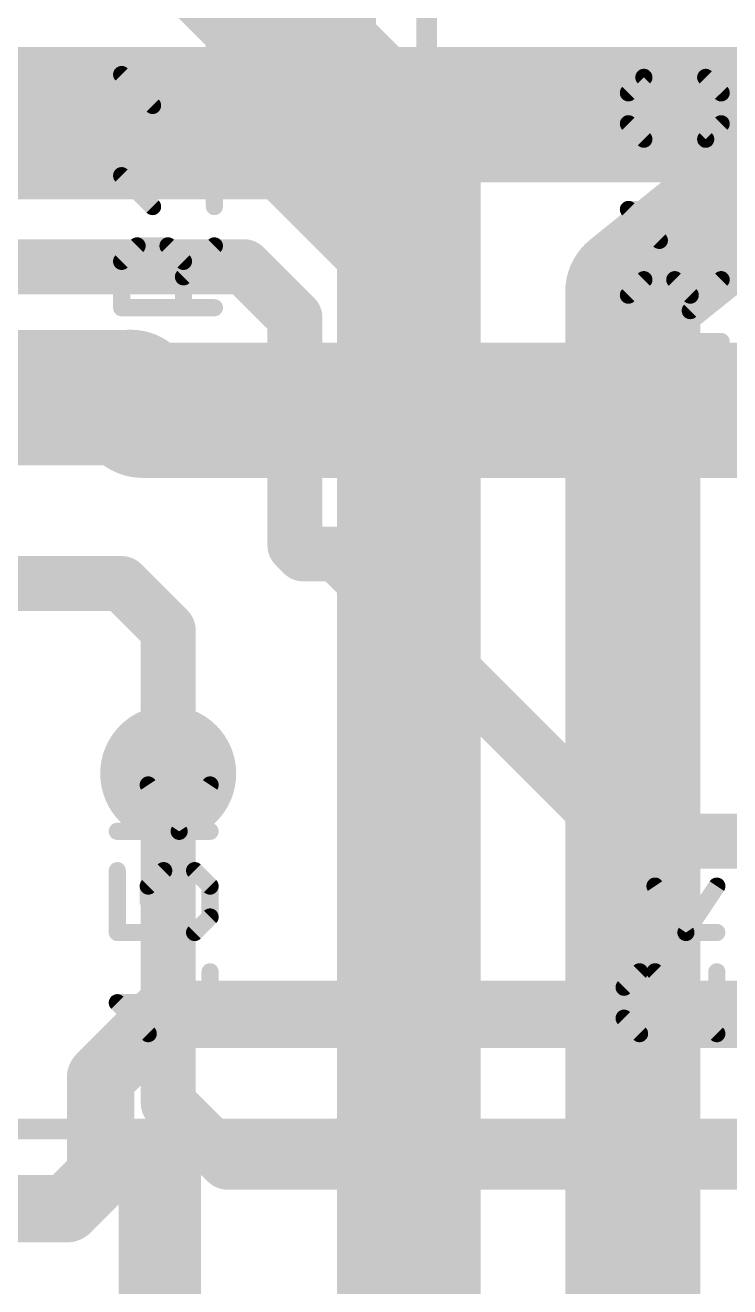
# Model space of a CAD drawing. Header units: inches. Extents: x -5 to 142, y -3 to 122.
# Drawn here: x 79.5 to 84.72, y 67.02 to 76.35 of the extents above; entities that cross this region are included whole.
import ezdxf

# ---------------------------------------------------------------- set-up
doc = ezdxf.new("R2010")
doc.units = ezdxf.units.IN
doc.header["$MEASUREMENT"] = 0
for name, color, linetype in [('1', 22, 'Continuous'), ('15', 22, 'Continuous'), ('16', 175, 'Continuous'), ('18', 82, 'Continuous'), ('2', 175, 'Continuous'), ('21', 253, 'Continuous'), ('25', 253, 'Continuous'), ('27', 253, 'Continuous'), ('51', 253, 'Continuous')]:
    doc.layers.add(name, color=color, linetype=linetype)

# ---------------------------------------------------------------- blocks, each defined once
blk = doc.blocks.new('RECT')
blk.add_solid([(-0.5, -0.5), (0.5, -0.5), (-0.5, 0.5), (0.5, 0.5)])
blk = doc.blocks.new('ROUNDV')
at = {"const_width": 0.5}
blk.add_lwpolyline([(0, -0.25, 1), (0, 0.25, 1), (0, -0.25)], format="xyb", dxfattribs=at)

msp = doc.modelspace()

# ---------------------------------------------------------------- linework, layer by layer
at = {"layer": '1'}
for points, const_width in [([(81.5, 75.5625), (77.75, 75.5625)], 1), ([(82.3125, 74.75), (81.5, 75.5625)], 1), ([(82.3125, 65.125), (82.3125, 74.75)], 1), ([(80.2812, 73.5938), (67.1562, 73.5938)], 1), ([(68.7812, 72.2188), (80.2188, 72.2188)], 0.4064), ([(80.2188, 72.2188), (80.5625, 71.875)], 0.4064), ([(80.5625, 71.875), (80.5625, 70.8125)], 0.4064)]:
    msp.add_lwpolyline(points, dxfattribs=dict(at, const_width=const_width))
for points, const_width in [([(81.6768, 75.7393, 1), (81.3232, 75.3857)], 0.5), ([(81.5, 75.3125, 1), (81.5, 75.8125)], 0.5), ([(82.5625, 74.75, 1), (82.0625, 74.75)], 0.5), ([(82.1357, 74.5732, 1), (82.4893, 74.9268)], 0.5), ([(80.2812, 73.3438, 1), (80.2812, 73.8438)], 0.5), ([(80.2906, 72.2906, 1), (80.1469, 72.1469)], 0.2032), ([(80.2188, 72.1172, 1), (80.2188, 72.3203)], 0.2032), ([(80.6641, 71.875, 1), (80.4609, 71.875)], 0.2032), ([(80.4907, 71.8032, 1), (80.6343, 71.9468)], 0.2032), ([(80.4609, 70.8125, 1), (80.6641, 70.8125)], 0.2032)]:
    msp.add_lwpolyline(points, format="xyb", dxfattribs=dict(at, const_width=const_width))
at = {"layer": '15'}
for points, const_width in [([(70.6875, 75.6875), (112.1875, 75.6875)], 1), ([(81.125, 74.5625), (69.25, 74.5625)], 0.4064), ([(81.5, 74.1875), (81.125, 74.5625)], 0.4064), ([(81.5, 72.5), (81.5, 74.1875)], 0.4064), ([(81.5625, 72.4375), (81.5, 72.5)], 0.4064), ([(81.8125, 72.4375), (81.5625, 72.4375)], 0.4064), ([(83.9375, 70.3125), (81.8125, 72.4375)], 0.4064), ([(80.5625, 70.8125), (80.5625, 68.375)], 0.4064), ([(88.9375, 70.3125), (83.9375, 70.3125)], 0.4064), ([(80.5625, 68.375), (81, 67.9375)], 0.4064), ([(81, 67.9375), (94.5938, 67.9375)], 0.4064)]:
    msp.add_lwpolyline(points, dxfattribs=dict(at, const_width=const_width))
at = {"layer": '15', "const_width": 0.2032}
for points in [[(81.1968, 74.6343, 1), (81.0532, 74.4907)], [(81.125, 74.4609, 1), (81.125, 74.6641)], [(81.6016, 74.1875, 1), (81.3984, 74.1875)], [(81.4282, 74.1157, 1), (81.5718, 74.2593)], [(81.5718, 72.5718, 1), (81.4282, 72.4282)], [(81.5625, 72.5391, 1), (81.5625, 72.3359)], [(81.8843, 72.5093, 1), (81.7407, 72.3657)], [(81.8125, 72.3359, 1), (81.8125, 72.5391)], [(81.3984, 72.5, 1), (81.6016, 72.5)], [(81.4907, 72.3657, 1), (81.6343, 72.5093)], [(80.6641, 70.8125, 1), (80.4609, 70.8125)], [(83.9375, 70.4141, 1), (83.9375, 70.2109)], [(83.8657, 70.2407, 1), (84.0093, 70.3843)], [(80.6343, 68.4468, 1), (80.4907, 68.3032)], [(80.4609, 68.375, 1), (80.6641, 68.375)], [(81, 68.0391, 1), (81, 67.8359)], [(80.9282, 67.8657, 1), (81.0718, 68.0093)]]:
    msp.add_lwpolyline(points, format="xyb", dxfattribs=at)
at = {"layer": '16'}
for points, const_width in [([(86.3438, 75.7812), (72.2188, 75.7812)], 0.4064), ([(80.375, 73.5), (80.2812, 73.5938)], 1), ([(85.625, 73.5), (80.375, 73.5)], 1), ([(80.5312, 69.0312), (80.0625, 68.5625)], 0.5), ([(87.5938, 69.0312), (80.5312, 69.0312)], 0.5), ([(80.0625, 68.5625), (80.0625, 67.8438)], 0.5), ([(80.0625, 67.8438), (79.8125, 67.5938)], 0.5), ([(79.8125, 67.5938), (77.625, 67.5938)], 0.5)]:
    msp.add_lwpolyline(points, dxfattribs=dict(at, const_width=const_width))
for points, const_width in [([(80.458, 73.7705, 1), (80.1045, 73.417)], 0.5), ([(80.375, 73.75, 1), (80.375, 73.25)], 0.5), ([(80.1982, 73.3232, 1), (80.5518, 73.6768)], 0.5), ([(80.5312, 69.1562, 1), (80.5312, 68.9062)], 0.25), ([(80.6196, 68.9429, 1), (80.4429, 69.1196)], 0.25), ([(80.1875, 68.5625, 1), (79.9375, 68.5625)], 0.25), ([(79.9741, 68.6509, 1), (80.1509, 68.4741)], 0.25), ([(80.1509, 67.7554, 1), (79.9741, 67.9321)], 0.25), ([(79.9375, 67.8438, 1), (80.1875, 67.8438)], 0.25), ([(79.7241, 67.6821, 1), (79.9009, 67.5054)], 0.25), ([(79.8125, 67.4688, 1), (79.8125, 67.7188)], 0.25)]:
    msp.add_lwpolyline(points, format="xyb", dxfattribs=dict(at, const_width=const_width))
at = {"layer": '2', "const_width": 1}
for points in [[(82.375, 75.375), (80.5, 77.25)], [(82.375, 64.8125), (82.375, 75.375)], [(84, 74.375), (85.125, 75.2812)], [(85.125, 75.2812), (102.25, 75.2812)], [(84, 66.15), (84, 74.375)]]:
    msp.add_lwpolyline(points, dxfattribs=at)
at = {"layer": '2', "const_width": 0.5}
for points in [[(82.625, 75.375, 1), (82.125, 75.375)], [(82.1982, 75.1982, 1), (82.5518, 75.5518)], [(85.125, 75.5312, 1), (85.125, 75.0312)], [(84.25, 74.375, 1), (83.75, 74.375)], [(83.8432, 74.5697, 1), (84.1568, 74.1803)]]:
    msp.add_lwpolyline(points, format="xyb", dxfattribs=at)
at = {"layer": '21', "const_width": 0.1524}
for points in [[(82.024, 76.564), (82.024, 75.929)], [(82.476, 76.564), (82.476, 75.929)], [(81.897, 75.802), (82.024, 75.929)], [(82.603, 75.802), (82.476, 75.929)], [(81.897, 69.198), (81.897, 75.802)], [(82.603, 75.802), (82.603, 69.198)], [(81.897, 69.198), (82.024, 69.071)], [(82.603, 69.198), (82.476, 69.071)], [(82.024, 68.436), (82.024, 69.071)], [(82.476, 68.436), (82.476, 69.071)], [(79.23, 68.182), (81.77, 68.182)], [(85.27, 68.182), (82.73, 68.182)]]:
    msp.add_lwpolyline(points, dxfattribs=at)
at = {"layer": '21'}
for points, const_width in [([(82.0509, 75.9021, 1), (81.9971, 75.9559)], 0.0762), ([(82.5029, 75.9559, 1), (82.4491, 75.9021)], 0.0762), ([(81.9859, 75.929, 1), (82.0621, 75.929)], 0.0762), ([(82.4379, 75.929, 1), (82.5141, 75.929)], 0.0762), ([(81.9351, 75.802, 1), (81.8589, 75.802)], 0.0762), ([(81.8701, 75.8289, 1), (81.9239, 75.7751)], 0.0762), ([(82.6411, 75.802, 1), (82.5649, 75.802)], 0.0762), ([(82.5761, 75.7751, 1), (82.6299, 75.8289)], 0.0762), ([(81.9239, 69.2249, 1), (81.8701, 69.1711)], 0.0762), ([(82.6299, 69.1711, 1), (82.5761, 69.2249)], 0.0762), ([(81.8589, 69.198, 1), (81.9351, 69.198)], 0.0762), ([(82.5649, 69.198, 1), (82.6411, 69.198)], 0.0762), ([(82.0621, 69.071, 1), (81.9859, 69.071)], 0.0762), ([(81.9971, 69.0441, 1), (82.0509, 69.0979)], 0.0762), ([(82.5141, 69.071, 1), (82.4379, 69.071)], 0.0762), ([(82.4491, 69.0979, 1), (82.5029, 69.0441)], 0.0762), ([(81.77, 68.182, 0.4142), (82.024, 68.436)], 0.1524), ([(82.0621, 68.436, 1), (81.9859, 68.436)], 0.0762), ([(82.476, 68.436, 0.4142), (82.73, 68.182)], 0.1524), ([(82.5141, 68.436, 1), (82.4379, 68.436)], 0.0762), ([(81.9859, 68.436, 1), (82.0621, 68.436)], 0.0762), ([(82.4379, 68.436, 1), (82.5141, 68.436)], 0.0762), ([(81.77, 68.2201, 1), (81.77, 68.1439)], 0.0762), ([(81.77, 68.1439, 1), (81.77, 68.2201)], 0.0762), ([(82.73, 68.2201, 1), (82.73, 68.1439)], 0.0762), ([(82.73, 68.1439, 1), (82.73, 68.2201)], 0.0762)]:
    msp.add_lwpolyline(points, format="xyb", dxfattribs=dict(at, const_width=const_width))
at = {"layer": '25', "const_width": 0.127}
for points in [[(80.9043, 75.7561), (80.9043, 76.2137)], [(80.4467, 75.7561), (80.2179, 75.9849)], [(80.2179, 75.9849), (80.9043, 75.9849)], [(83.9679, 75.8493), (84.0823, 75.9637)], [(84.0823, 75.9637), (84.5399, 75.9637)], [(84.5399, 75.5061), (84.0823, 75.9637)], [(84.5399, 75.9637), (84.6543, 75.8493)], [(83.9679, 75.6205), (83.9679, 75.8493)], [(84.6543, 75.8493), (84.6543, 75.6205)], [(84.0823, 75.5061), (83.9679, 75.6205)], [(84.6543, 75.6205), (84.5399, 75.5061)], [(80.9043, 75.0077), (80.9043, 75.4653)], [(84.5399, 75.5061), (84.0823, 75.5061)], [(80.4467, 75.0077), (80.2179, 75.2365)], [(80.2179, 75.2365), (80.9043, 75.2365)], [(84.6543, 74.7577), (84.6543, 75.2153)], [(84.1967, 74.7577), (83.9679, 74.9865)], [(83.9679, 74.9865), (84.6543, 74.9865)], [(80.2179, 74.6024), (80.3323, 74.7168)], [(80.3323, 74.7168), (80.5611, 74.7168)], [(80.5611, 74.7168), (80.6755, 74.6024)], [(80.6755, 74.488), (80.9043, 74.7168)], [(80.2179, 74.2593), (80.2179, 74.6024)], [(80.6755, 74.6024), (80.6755, 74.2593)], [(83.9679, 74.3524), (84.0823, 74.4668)], [(84.0823, 74.4668), (84.3111, 74.4668)], [(84.3111, 74.4668), (84.4255, 74.3524)], [(84.4255, 74.238), (84.6543, 74.4668)], [(83.9679, 74.0093), (83.9679, 74.3524)], [(84.4255, 74.3524), (84.4255, 74.0093)], [(80.9043, 74.2593), (80.2179, 74.2593)], [(84.6543, 74.0093), (83.9679, 74.0093)]]:
    msp.add_lwpolyline(points, dxfattribs=at)
at = {"layer": '25', "const_width": 0.0635}
for points in [[(80.9361, 76.2137, 1), (80.8726, 76.2137)], [(80.2179, 76.0166, 1), (80.2179, 75.9531)], [(80.2404, 76.0073, 1), (80.1955, 75.9624)], [(80.9043, 75.9531, 1), (80.9043, 76.0166)], [(84.0823, 75.9954, 1), (84.0823, 75.9319)], [(84.1048, 75.9861, 1), (84.0599, 75.9412)], [(84.1048, 75.9412, 1), (84.0599, 75.9861)], [(84.5624, 75.9861, 1), (84.5175, 75.9412)], [(84.5399, 75.9319, 1), (84.5399, 75.9954)], [(83.9997, 75.8493, 1), (83.9362, 75.8493)], [(83.9455, 75.8717, 1), (83.9904, 75.8268)], [(84.6861, 75.8493, 1), (84.6226, 75.8493)], [(84.6318, 75.8268, 1), (84.6768, 75.8717)], [(80.4243, 75.7336, 1), (80.4692, 75.7785)], [(80.8726, 75.7561, 1), (80.9361, 75.7561)], [(83.9362, 75.6205, 1), (83.9997, 75.6205)], [(83.9904, 75.6429, 1), (83.9455, 75.598)], [(84.6226, 75.6205, 1), (84.6861, 75.6205)], [(84.6768, 75.598, 1), (84.6318, 75.6429)], [(80.9361, 75.4653, 1), (80.8726, 75.4653)], [(84.0823, 75.5378, 1), (84.0823, 75.4743)], [(84.0599, 75.4836, 1), (84.1048, 75.5285)], [(84.5175, 75.5285, 1), (84.5624, 75.4836)], [(84.5175, 75.4836, 1), (84.5624, 75.5285)], [(84.5399, 75.4743, 1), (84.5399, 75.5378)], [(80.2179, 75.2682, 1), (80.2179, 75.2047)], [(80.2404, 75.2589, 1), (80.1955, 75.214)], [(80.9043, 75.2047, 1), (80.9043, 75.2682)], [(84.6861, 75.2153, 1), (84.6226, 75.2153)], [(80.4243, 74.9852, 1), (80.4692, 75.0301)], [(83.9679, 75.0182, 1), (83.9679, 74.9547)], [(83.9904, 75.0089, 1), (83.9455, 74.964)], [(84.6543, 74.9547, 1), (84.6543, 75.0182)], [(80.8726, 75.0077, 1), (80.9361, 75.0077)], [(80.3323, 74.7486, 1), (80.3323, 74.6851)], [(80.3548, 74.6944, 1), (80.3099, 74.7393)], [(80.5836, 74.7393, 1), (80.5387, 74.6944)], [(80.5611, 74.6851, 1), (80.5611, 74.7486)], [(80.9268, 74.6944, 1), (80.8818, 74.7393)], [(84.1743, 74.7352, 1), (84.2192, 74.7801)], [(84.6226, 74.7577, 1), (84.6861, 74.7577)], [(80.2497, 74.6024, 1), (80.1862, 74.6024)], [(80.1955, 74.6249, 1), (80.2404, 74.58)], [(80.7073, 74.6024, 1), (80.6438, 74.6024)], [(80.6531, 74.58, 1), (80.698, 74.6249)], [(80.6531, 74.5105, 1), (80.698, 74.4656)], [(84.0823, 74.4986, 1), (84.0823, 74.4351)], [(84.1048, 74.4444, 1), (84.0599, 74.4893)], [(84.3336, 74.4893, 1), (84.2887, 74.4444)], [(84.3111, 74.4351, 1), (84.3111, 74.4986)], [(84.6768, 74.4444, 1), (84.6318, 74.4893)], [(83.9997, 74.3524, 1), (83.9362, 74.3524)], [(83.9455, 74.3749, 1), (83.9904, 74.33)], [(84.4573, 74.3524, 1), (84.3938, 74.3524)], [(84.4031, 74.33, 1), (84.448, 74.3749)], [(80.2179, 74.291, 1), (80.2179, 74.2275)], [(80.9043, 74.2275, 1), (80.9043, 74.291)], [(80.1862, 74.2593, 1), (80.2497, 74.2593)], [(80.6438, 74.2593, 1), (80.7073, 74.2593)], [(84.4031, 74.2605, 1), (84.448, 74.2156)], [(83.9679, 74.041, 1), (83.9679, 73.9775)], [(83.9362, 74.0093, 1), (83.9997, 74.0093)], [(84.3938, 74.0093, 1), (84.4573, 74.0093)], [(84.6543, 73.9775, 1), (84.6543, 74.041)]]:
    msp.add_lwpolyline(points, format="xyb", dxfattribs=at)
at = {"layer": '27', "const_width": 0.127}
for points in [[(80.6435, 70.3853), (80.4147, 70.7285)], [(80.8723, 70.7285), (80.6435, 70.3853)], [(80.8723, 70.3853), (80.1859, 70.3853)], [(80.1859, 70.0945), (80.1859, 69.6369)], [(80.4147, 69.9801), (80.5291, 70.0945)], [(80.5291, 70.0945), (80.7579, 70.0945)], [(80.7579, 70.0945), (80.8723, 69.9801)], [(80.4147, 69.8657), (80.4147, 69.9801)], [(80.8723, 69.9801), (80.8723, 69.7513)], [(84.3935, 69.6369), (84.1647, 69.9801)], [(84.6223, 69.9801), (84.3935, 69.6369)], [(80.5291, 69.6369), (80.4147, 69.8657)], [(80.8723, 69.7513), (80.7579, 69.6369)], [(80.1859, 69.6369), (80.5291, 69.6369)], [(84.6223, 69.6369), (83.9359, 69.6369)], [(80.8723, 68.8885), (80.8723, 69.3461)], [(84.0503, 69.3461), (83.9359, 69.2317)], [(84.1647, 69.3461), (84.0503, 69.3461)], [(84.6223, 68.8885), (84.1647, 69.3461)], [(84.6223, 69.3461), (84.6223, 68.8885)], [(83.9359, 69.2317), (83.9359, 69.0029)], [(80.4147, 68.8885), (80.1859, 69.1173)], [(80.1859, 69.1173), (80.8723, 69.1173)], [(83.9359, 69.0029), (84.0503, 68.8885)]]:
    msp.add_lwpolyline(points, dxfattribs=at)
at = {"layer": '27', "const_width": 0.0635}
for points in [[(80.4411, 70.7461, 1), (80.3883, 70.7109)], [(80.8987, 70.7109, 1), (80.8459, 70.7461)], [(80.1859, 70.4171, 1), (80.1859, 70.3536)], [(80.6171, 70.4029, 1), (80.6699, 70.3677)], [(80.6171, 70.3677, 1), (80.6699, 70.4029)], [(80.8723, 70.3536, 1), (80.8723, 70.4171)], [(80.2177, 70.0945, 1), (80.1542, 70.0945)], [(80.5291, 70.1263, 1), (80.5291, 70.0628)], [(80.5516, 70.0721, 1), (80.5067, 70.117)], [(80.7804, 70.117, 1), (80.7355, 70.0721)], [(80.7579, 70.0628, 1), (80.7579, 70.1263)], [(80.4465, 69.9801, 1), (80.383, 69.9801)], [(80.3923, 70.0026, 1), (80.4372, 69.9577)], [(80.9041, 69.9801, 1), (80.8406, 69.9801)], [(80.8498, 69.9577, 1), (80.8948, 70.0026)], [(84.1911, 69.9977, 1), (84.1383, 69.9625)], [(84.6487, 69.9625, 1), (84.5959, 69.9977)], [(80.4431, 69.8799, 1), (80.3863, 69.8515)], [(80.383, 69.8657, 1), (80.4465, 69.8657)], [(80.8406, 69.7513, 1), (80.9041, 69.7513)], [(80.8948, 69.7289, 1), (80.8498, 69.7738)], [(80.1859, 69.6687, 1), (80.1859, 69.6052)], [(80.1542, 69.6369, 1), (80.2177, 69.6369)], [(80.5007, 69.6227, 1), (80.5575, 69.6511)], [(80.5291, 69.6052, 1), (80.5291, 69.6687)], [(80.7355, 69.6594, 1), (80.7804, 69.6145)], [(83.9359, 69.6687, 1), (83.9359, 69.6052)], [(84.3671, 69.6545, 1), (84.4199, 69.6193)], [(84.3671, 69.6193, 1), (84.4199, 69.6545)], [(84.6223, 69.6052, 1), (84.6223, 69.6687)], [(80.9041, 69.3461, 1), (80.8406, 69.3461)], [(84.0503, 69.3778, 1), (84.0503, 69.3143)], [(84.0728, 69.3236, 1), (84.0279, 69.3685)], [(84.1872, 69.3685, 1), (84.1423, 69.3236)], [(84.1647, 69.3143, 1), (84.1647, 69.3778)], [(84.6541, 69.3461, 1), (84.5906, 69.3461)], [(83.9677, 69.2317, 1), (83.9042, 69.2317)], [(83.9135, 69.2541, 1), (83.9584, 69.2092)], [(80.1859, 69.149, 1), (80.1859, 69.0855)], [(80.2084, 69.1397, 1), (80.1635, 69.0948)], [(80.8723, 69.0855, 1), (80.8723, 69.149)], [(83.9042, 69.0029, 1), (83.9677, 69.0029)], [(83.9584, 69.0253, 1), (83.9135, 68.9804)], [(80.3923, 68.866, 1), (80.4372, 68.911)], [(80.8406, 68.8885, 1), (80.9041, 68.8885)], [(84.0279, 68.866, 1), (84.0728, 68.911)], [(84.5906, 68.8885, 1), (84.6541, 68.8885)], [(84.5998, 68.866, 1), (84.6448, 68.911)]]:
    msp.add_lwpolyline(points, format="xyb", dxfattribs=at)
at = {"layer": '51', "const_width": 0.6096}
for points in [[(80.5, 66.15), (80.5, 67.42)], [(84, 66.15), (84, 67.42)]]:
    msp.add_lwpolyline(points, dxfattribs=at)
at = {"layer": '51', "const_width": 0.3048}
for points in [[(80.6524, 67.42, 1), (80.3476, 67.42)], [(84.1524, 67.42, 1), (83.8476, 67.42)]]:
    msp.add_lwpolyline(points, format="xyb", dxfattribs=at)

# ---------------------------------------------------------------- block references
at = {"layer": '18'}
for p, xscale, yscale in [((80.2812, 73.5938), 1.0064, 1.0064), ((80.2812, 73.5938), 1.0064, 1.0064), ((80.2812, 73.5938), 0.9048, 0.9048), ((80.2812, 73.5938), 0.9048, 0.9048), ((80.5625, 70.8125), 1.0064, 1.0064), ((80.5625, 70.8125), 1.0064, 1.0064), ((80.5625, 70.8125), 0.9048, 0.9048), ((80.5625, 70.8125), 0.9048, 0.9048)]:
    msp.add_blockref('ROUNDV', p, dxfattribs=dict(at, xscale=xscale, yscale=yscale))
at = {"layer": '21', "xscale": 0.8636, "yscale": 0.6096}
for p, rotation in [((80.5, 67.7502), 270), ((84, 67.7502), 90)]:
    msp.add_blockref('RECT', p, dxfattribs=dict(at, rotation=rotation))

doc.saveas('drawing.dxf')
